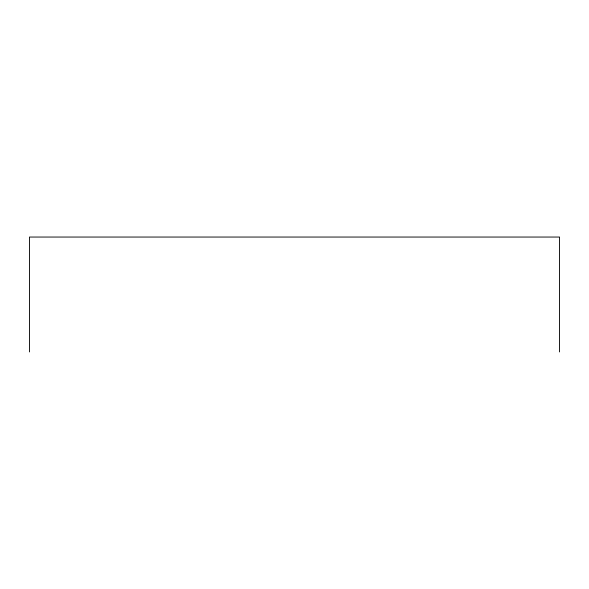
<?xml version="1.0" encoding="UTF-8"?>
<svg xmlns="http://www.w3.org/2000/svg" width="589" height="589" viewBox="0 0 589 589"><rect width="100%" height="100%" fill="white"/><g stroke="black" fill="none" stroke-linecap="round" stroke-linejoin="round"><path stroke-width="0.88" d="M559.55 351.95L559.55 237.05L29.45 237.05L29.45 351.95"/></g></svg>
